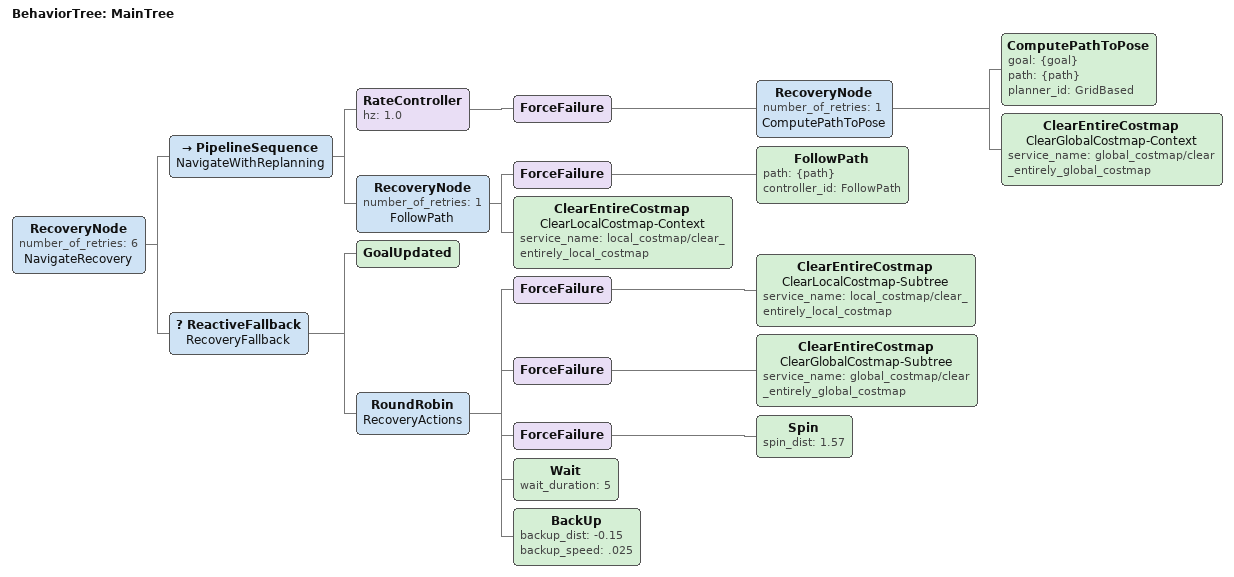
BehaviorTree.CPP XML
<!--
  This Behavior Tree replans the global path periodically at 1 Hz and it also has
  recovery actions, with modifications to help with testing recovery behavior actions
-->
<root main_tree_to_execute="MainTree">
  <BehaviorTree ID="MainTree">
    <RecoveryNode number_of_retries="6" name="NavigateRecovery">
      <PipelineSequence name="NavigateWithReplanning">
        <RateController hz="1.0">
	 <ForceFailure>
	  <RecoveryNode number_of_retries="1" name="ComputePathToPose">
	      <ComputePathToPose goal="{goal}" path="{path}" planner_id="GridBased"/>
              <ClearEntireCostmap name="ClearGlobalCostmap-Context" service_name="global_costmap/clear_entirely_global_costmap"/>
          </RecoveryNode>
 	  </ForceFailure>
        </RateController>
        <RecoveryNode number_of_retries="1" name="FollowPath">
          <!-- For Testing : Force Failure to automatically trigger recovery action. -->
          <ForceFailure>
            <FollowPath path="{path}" controller_id="FollowPath"/>
          </ForceFailure>
          <ClearEntireCostmap name="ClearLocalCostmap-Context" service_name="local_costmap/clear_entirely_local_costmap"/>
        </RecoveryNode>
      </PipelineSequence>
      <ReactiveFallback name="RecoveryFallback">
        <GoalUpdated/>
        <RoundRobin name="RecoveryActions">
          <!-- For Testing : Force Failure to automatically trigger recovery action. -->
          <ForceFailure>
            <ClearEntireCostmap name="ClearLocalCostmap-Subtree" service_name="local_costmap/clear_entirely_local_costmap"/>
          </ForceFailure>
          <ForceFailure>
            <ClearEntireCostmap name="ClearGlobalCostmap-Subtree" service_name="global_costmap/clear_entirely_global_costmap"/>
          </ForceFailure>
          <!-- Test the failure of the first spin recovery action-->
          <ForceFailure>
            <Spin spin_dist="1.57"/>
          </ForceFailure>
          <Wait wait_duration="5"/>
          <BackUp backup_dist="-0.15" backup_speed=".025" />
        </RoundRobin>
      </ReactiveFallback>
    </RecoveryNode>
  </BehaviorTree>
</root>
